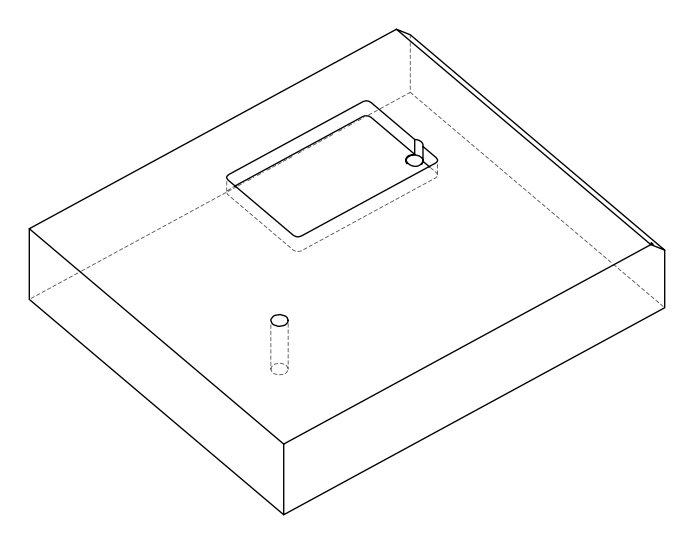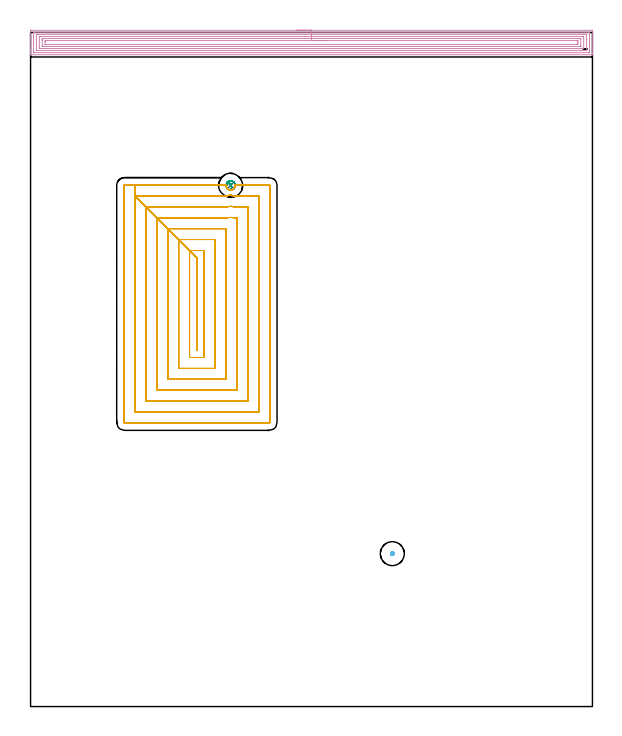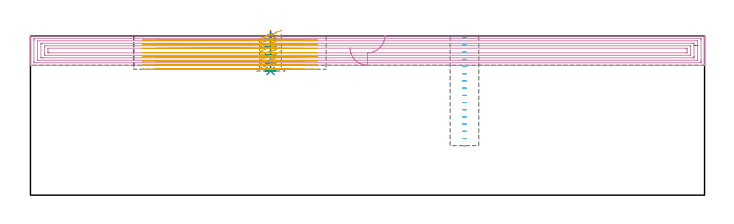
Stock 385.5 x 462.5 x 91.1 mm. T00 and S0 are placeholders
(PLAN: 6 operations, 5 tool changes, 64 min)
(1 SPOT_DRILL | STEP1POCKET | NXT0321_9005460120000 | 0.03 min | 4 mm3)
(2 DRILL_BLIND_HOLE_INTO_CENTER | STEP1POCKET | NXT0301_128 | 0.09 min | 2137 mm3)
(3 MILL_ROUGH_BLIND_HOLE_CONTOUR | STEP1POCKET | NXT0201_010 | Spiral | 0.67 min | 2099 mm3)
(4 AREA_MILL | FG_CHAMFER_SURFACE | UGT0205_001 | 18.85 min | 54400 mm3)
(5 MILL_RECTANGULAR_POCKET | POCKET_RECTANGULAR_STRAIGHT | NXT0201_010 | Follow Part, ap 2.5, ae 75% | 43.6 min | 360299 mm3)
(6 MILL_BLIND_HOLE_FROM_SOLID_MATERIAL | STEP1POCKET_1 | UGT0201_132 | Spiral | 0.74 min | 13242 mm3)
(TOOL NXT0321_9005460120000 | NC Spot Drill, 142deg, 12mm, Carbide, Uncoated | D12 PA142 FL30 Z2)
(TOOL NXT0301_128 | Carbide Drill 12mm [861.1-1200-036A1-GP GC34] | D12 PA150 FL37.4 Z2)
(TOOL NXT0201_010 | ENDMILL 10mm [2P460-1000-NA 1630] | D10 FL30 Z6)
(TOOL UGT0205_001 | Chamfer Mill 20 x 3 x 45 deg. | D20 FL50 Z2)
(TOOL UGT0201_132 | Carbide End Mill 14.0 | D14 FL30 Z4)
(OP 1 SPOT_DRILL)
G17 G21 G94 G90
T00 M6
G54
G17 G0 G90 X137.3 Y357.6 S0 M3
G43 Z101.1 H0
G94 G81 G98 Z90.394 F250. R94.1
G80
M5
M2
(OP 2 DRILL_BLIND_HOLE_INTO_CENTER)
G17 G21 G94 G90
T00 M6
G54
G17 G0 G90 X137.3 Y357.6 S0 M3
G43 Z101.1 H1
G94 G81 G98 Z71. F250. R93.1
G80
M5
M2
(OP 3 MILL_ROUGH_BLIND_HOLE_CONTOUR)
G17 G21 G94 G90
T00 M6
G54
G17 G0 G90 X137.3 Y357.6 S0 M3
G43 Z101.1 H1
Z89.48
G94 G3 X137.752 Y358.311 R0.499 F250.
X136.619 Y359.048 R1.283
X134.565 Y357.62 R2.125
X135.26 Y355.134 R2.263
X139.766 Y355.56 R3.2
X135.26 Y355.134 R-3.2
X137.513 Y355.347 R1.6
X137.3 Y357.6 R1.6
G0 Z84.86
G3 X137.752 Y358.311 R0.499
X136.619 Y359.048 R1.283
X134.565 Y357.62 R2.125
X135.26 Y355.134 R2.263
X139.766 Y355.56 R3.2
X135.26 Y355.134 R-3.2
X137.513 Y355.347 R1.6
X137.3 Y357.6 R1.6
G0 Z80.24
G3 X137.752 Y358.311 R0.499
X136.619 Y359.048 R1.283
X134.565 Y357.62 R2.125
X135.26 Y355.134 R2.263
X139.766 Y355.56 R3.2
X135.26 Y355.134 R-3.2
X137.513 Y355.347 R1.6
X137.3 Y357.6 R1.6
G0 Z75.62
G3 X137.752 Y358.311 R0.499
X136.619 Y359.048 R1.283
X134.565 Y357.62 R2.125
X135.26 Y355.134 R2.263
X139.766 Y355.56 R3.2
X135.26 Y355.134 R-3.2
X137.513 Y355.347 R1.6
X137.3 Y357.6 R1.6
G0 Z71.
G3 X137.752 Y358.311 R0.499
X136.619 Y359.048 R1.283
X134.565 Y357.62 R2.125
X135.26 Y355.134 R2.263
X139.766 Y355.56 R3.2
X135.26 Y355.134 R-3.2
X137.513 Y355.347 R1.6
X137.3 Y357.6 R1.6
G0 Z101.1
M5
M2
(OP 4 AREA_MILL)
G17 G21 G94 G90
T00 M6
G54
G17 G0 G90 X182.75 Y464. S1061 M3
G43 Z101.1 H0
Z84.3
G94 G1 X182.788 Z83.428 F250.
X182.902 Z82.564
X183.091 Z81.712
X183.353 Z80.88
X183.687 Z80.074
X184.09 Z79.3
X184.558 Z78.564
X185.09 Z77.872
X185.679 Z77.229
X186.322 Z76.64
X187.014 Z76.109
X187.75 Z75.64
X188.524 Z75.237
X189.33 Z74.903
X190.162 Z74.641
X191.013 Z74.452
X191.878 Z74.338
X192.75 Z74.3
X384.878
X385.309 Y463.996 Z74.302
X385.49 Y463.992 Z74.306
X385.5 Y463.807 Z74.49
Y450.921 Z87.374
Y448.543 Z89.752
Y447.852 Z90.447
Y447.561 Z90.739
X385.494 Y447.207 Z91.083
X385.492 Y447.203 Z91.088
X385.325 Y447.2 Z91.1
X0.175
X0.007 Y447.203 Z91.088
X0. Y447.208 Z91.083
Y447.561 Z90.739
Y447.852 Z90.447
Y448.543 Z89.752
Y449.77 Z88.526
Y450.307 Z87.987
Y450.921 Z87.374
Y463.539 Z74.758
X0.002 Y463.809 Z74.488
X0.01 Y463.992 Z74.306
X0.194 Y463.999 Z74.299
X192.75 Y464. Z74.3
Y462.586 Z75.714
X383.091 Y462.585 Z75.715
X383.164
X383.467 Y462.579 Z75.721
X383.49 Y462.48 Z75.82
X383.497 Y462.256 Z76.044
X383.499 Y461.775 Z76.525
X383.5 Y461.371 Z76.929
X383.499 Y449.425 Z88.875
X383.498 Y449.024 Z89.276
X383.49 Y448.625 Z89.675
X383.091 Y448.616 Z89.684
X383.018 Y448.615 Z89.685
X2.409
X2.336
X2.033 Y448.621 Z89.679
X2.01 Y448.72 Z89.58
X2.003 Y448.944 Z89.356
X2.001 Y449.425 Z88.875
X2. Y449.829 Z88.471
X2.001 Y461.775 Z76.525
X2.002 Y462.176 Z76.124
X2.01 Y462.575 Z75.725
X2.409 Y462.584 Z75.716
X2.482 Y462.585 Z75.715
X192.75 Y462.586 Z75.714
Y461.171 Z77.129
X381.304
X381.398 Y461.17 Z77.13
X381.472 Y461.167 Z77.133
X381.488 Y461.165 Z77.135
X381.491 Y461.141 Z77.159
X381.495 Y461.086 Z77.214
X381.499 Y460.893 Z77.407
Y450.307 Z87.993
X381.498 Y450.115 Z88.185
X381.492 Y450.05 Z88.25
X381.488 Y450.034 Z88.266
X381.479 Y450.033 Z88.267
X381.445 Y450.031 Z88.269
X381.304 Y450.029 Z88.271
X4.196
X4.102 Y450.03 Z88.27
X4.028 Y450.033 Z88.267
X4.012 Y450.035 Z88.265
X4.009 Y450.059 Z88.241
X4.005 Y450.114 Z88.186
X4.001 Y450.307 Z87.993
X4. Y450.501 Z87.799
X4.001 Y460.893 Z77.407
X4.002 Y461.085 Z77.215
X4.008 Y461.15 Z77.15
X4.012 Y461.165 Z77.135
X4.021 Y461.167 Z77.133
X4.055 Y461.169 Z77.131
X4.196 Y461.171 Z77.129
X192.75
Y459.757 Z78.543
X378.623
X378.88 Y459.756 Z78.544
X379.368 Y459.752 Z78.548
X379.475 Y459.75 Z78.55
X379.49 Y459.563 Z78.737
X379.5 Y459.145 Z79.155
Y459.128 Z79.172
X379.499 Y451.639 Z86.661
X379.497 Y451.53 Z86.77
X379.494 Y451.477 Z86.823
X379.491 Y451.454 Z86.846
X379.47 Y451.45 Z86.85
X379.256 Y451.446 Z86.854
X378.623 Y451.443 Z86.857
X378.366
X6.877
X6.62 Y451.444 Z86.856
X6.132 Y451.448 Z86.852
X6.025 Y451.45 Z86.85
X6.01 Y451.637 Z86.663
X6. Y452.055 Z86.245
X6.001 Y459.561 Z78.739
X6.003 Y459.67 Z78.63
X6.006 Y459.723 Z78.577
X6.009 Y459.746 Z78.554
X6.03 Y459.75 Z78.55
X6.244 Y459.754 Z78.546
X6.877 Y459.757 Z78.543
X7.134
X192.75
Y458.343 Z79.957
X376.934 Y458.342 Z79.958
X377.13 Y458.34 Z79.96
X377.49 Y458.333 Z79.967
X377.492 Y458.246 Z80.054
X377.499 Y457.591 Z80.709
X377.5 Y453.18 Z85.12
X377.497 Y452.954 Z85.346
X377.493 Y452.873 Z85.427
X377.492 Y452.868 Z85.432
X377.462 Y452.864 Z85.436
X377.358 Y452.86 Z85.44
X377.228 Y452.858 Z85.442
X8.566
X8.37 Y452.86 Z85.44
X8.01 Y452.867 Z85.433
X8.008 Y452.954 Z85.346
X8.001 Y453.609 Z84.691
X8. Y457.364 Z80.936
X8.002 Y458.018 Z80.282
X8.007 Y458.246 Z80.054
X8.01 Y458.322 Z79.978
X8.273 Y458.336 Z79.964
X8.469 Y458.341 Z79.959
X8.567 Y458.343 Z79.957
X192.75
Y456.929 Z81.371
X375.048
X375.49 Y456.928 Z81.372
X375.495 Y456.926 Z81.374
X375.499 Y456.919 Z81.381
X375.5 Y456.482 Z81.818
Y455.154 Z83.146
X375.498 Y454.718 Z83.582
X375.493 Y454.279 Z84.021
X375.048 Y454.274 Z84.026
X374.607 Y454.271 Z84.029
X10.452
X10.01 Y454.272 Z84.028
X10.005 Y454.274 Z84.026
X10.001 Y454.281 Z84.019
X10. Y456.046 Z82.254
X10.002 Y456.482 Z81.818
X10.007 Y456.921 Z81.379
X10.452 Y456.926 Z81.374
X10.893 Y456.929 Z81.371
X192.75
X193.622 Z81.409
X194.486 Z81.523
X195.338 Z81.712
X196.17 Z81.974
X196.976 Z82.308
X197.75 Z82.711
X198.486 Z83.18
X199.178 Z83.711
X199.821 Z84.3
X200.41 Z84.943
X200.942 Z85.635
X201.41 Z86.371
X201.813 Z87.145
X202.147 Z87.951
X202.409 Z88.783
X202.598 Z89.635
X202.712 Z90.5
X202.75 Z91.371
G0 Z101.1
M5
M2
(OP 5 MILL_RECTANGULAR_POCKET)
G17 G21 G94 G90
T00 M6
G54
G17 G0 G90 X143.311 Y357.9 S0 M3
G43 Z101.1 H1
Z94.1
G94 G1 X143.553 Z94.035 F250.
X140.481 Z93.212
X140.493 Y357.804 Z93.186
X140.483 Y357.404 Z93.079
X140.468 Y357.239 Z93.034
X140.453 Y357.06 Z92.986
X140.341 Y356.641 Z92.87
X140.241 Y356.345 Z92.786
X140.025 Y355.943 Z92.664
X139.971 Y355.857 Z92.637
X139.776 Y355.566 Z92.543
X139.68 Y355.459 Z92.504
X139.46 Y355.253 Z92.424
X139.223 Y355.04 Z92.338
X139.041 Y354.913 Z92.279
X138.716 Y354.745 Z92.181
X138.516 Y354.642 Z92.121
X138.202 Y354.535 Z92.032
X137.789 Y354.441 Z91.918
X137.49 Y354.406 Z91.838
X137.085 Y354.418 Z91.729
X136.732 Y354.451 Z91.634
X136.442 Y354.528 Z91.553
X136.022 Y354.67 Z91.435
X135.638 Y354.88 Z91.317
X135.215 Y355.163 Z91.181
X134.884 Y355.515 Z91.051
X134.791 Y355.617 Z91.014
X134.583 Y355.917 Z90.917
X134.355 Y356.353 Z90.785
X134.24 Y356.676 Z90.693
X134.147 Y357.079 Z90.582
X134.108 Y357.387 Z90.499
X134.124 Y357.9 Z90.361
X131.047 Z89.537
X134.124 Z88.712
X71.6 F500.
Y350.4
X114.05 Y307.95
Y244.45
X114.15
Y307.95
X114.05
X109.1 Y312.9
Y239.5
X119.1
Y312.9
X109.1
X101.6 Y320.4
Y232.
X126.6
Y320.4
X101.6
X94.1 Y327.9
Y224.5
X134.1
Y327.9
X94.1
X86.6 Y335.4
Y217.
X141.6
Y335.4
X140.481
G2 X137.303 Y335.626 R22.5
X134.1 Y335.4 R22.5
G1 X86.6
X79.1 Y342.9
Y209.5
X149.1
Y342.9
X140.481
G2 X137.303 Y343.241 R15.
X134.124 Y342.9 R15.
G1 X79.1
X71.6 Y350.4
Y202.
X156.6
Y350.4
X140.481
G2 X137.303 Y351.107 R7.5
X134.124 Y350.4 R7.5
G1 X71.6
Y357.9
X64.5
G3 X64.1 Y357.5 R0.4
G1 Y194.9
G3 X64.5 Y194.5 R0.4
G1 X163.7
G3 X164.1 Y194.9 R0.4
G1 Y357.5
G3 X163.7 Y357.9 R0.4
G1 X140.481
G0 X143.311 Z91.712
G1 X143.553 Z91.647 F250.
X140.481 Z90.824
X140.493 Y357.804 Z90.798
X140.483 Y357.404 Z90.691
X140.453 Y357.06 Z90.599
X140.341 Y356.641 Z90.482
X140.241 Y356.345 Z90.399
X139.971 Y355.857 Z90.249
X139.776 Y355.566 Z90.155
X139.68 Y355.459 Z90.117
X139.459 Y355.253 Z90.036
X139.223 Y355.04 Z89.951
X139.041 Y354.913 Z89.891
X138.518 Y354.643 Z89.734
X138.196 Y354.534 Z89.642
X137.789 Y354.441 Z89.53
X137.49 Y354.406 Z89.45
X137.085 Y354.418 Z89.341
X136.732 Y354.451 Z89.246
X136.441 Y354.528 Z89.166
X136.022 Y354.669 Z89.047
X135.638 Y354.88 Z88.93
X135.215 Y355.163 Z88.794
X134.884 Y355.515 Z88.664
X134.791 Y355.617 Z88.627
X134.583 Y355.917 Z88.529
X134.355 Y356.353 Z88.397
X134.24 Y356.676 Z88.306
X134.147 Y357.079 Z88.195
X134.108 Y357.387 Z88.111
X134.124 Y357.9 Z87.974
X131.047 Z87.149
X134.124 Z86.325
X71.6 F500.
Y350.4
X114.1 Y307.9
Y244.5
Y307.9
X109.1 Y312.9
Y239.5
X119.1
Y312.9
X109.1
X101.6 Y320.4
Y232.
X126.6
Y320.4
X101.6
X94.1 Y327.9
Y224.5
X134.1
Y327.9
X94.1
X86.6 Y335.4
Y217.
X141.6
Y335.4
X140.481
G2 X137.303 Y335.626 R22.5
X134.1 Y335.4 R22.5
G1 X86.6
X79.1 Y342.9
Y209.5
X149.1
Y342.9
X140.481
G2 X137.303 Y343.241 R15.
X134.124 Y342.9 R15.
G1 X79.1
X71.6 Y350.4
Y202.
X156.6
Y350.4
X140.481
G2 X137.303 Y351.107 R7.5
X134.124 Y350.4 R7.5
G1 X71.6
Y357.9
X64.5
G3 X64.1 Y357.5 R0.4
G1 Y194.9
G3 X64.5 Y194.5 R0.4
G1 X163.7
G3 X164.1 Y194.9 R0.4
G1 Y357.5
G3 X163.7 Y357.9 R0.4
G1 X140.481
G0 X143.311 Z89.325
G1 X143.553 Z89.26 F250.
X140.481 Z88.437
X140.493 Y357.804 Z88.411
X140.483 Y357.404 Z88.304
X140.453 Y357.06 Z88.211
X140.345 Y356.652 Z88.098
X140.241 Y356.345 Z88.011
X140.021 Y355.936 Z87.887
X139.986 Y355.88 Z87.869
X139.776 Y355.566 Z87.768
X139.68 Y355.459 Z87.729
X139.459 Y355.253 Z87.649
X139.223 Y355.04 Z87.563
X139.039 Y354.913 Z87.503
X138.518 Y354.643 Z87.346
X138.196 Y354.533 Z87.255
X137.789 Y354.441 Z87.143
X137.49 Y354.406 Z87.063
X137.085 Y354.418 Z86.954
X136.732 Y354.451 Z86.859
X136.451 Y354.525 Z86.781
X136.022 Y354.67 Z86.66
X135.641 Y354.878 Z86.543
X135.215 Y355.163 Z86.406
X134.899 Y355.499 Z86.282
X134.79 Y355.618 Z86.239
X134.585 Y355.914 Z86.143
X134.355 Y356.353 Z86.01
X134.24 Y356.676 Z85.918
X134.147 Y357.079 Z85.807
X134.108 Y357.387 Z85.724
X134.124 Y357.9 Z85.586
X131.047 Z84.762
X134.124 Z83.937
X71.6 F500.
Y350.4
X114.05 Y307.95
Y244.45
X114.15
Y307.95
X114.05
X109.1 Y312.9
Y239.5
X119.1
Y312.9
X109.1
X101.6 Y320.4
Y232.
X126.6
Y320.4
X101.6
X94.1 Y327.9
Y224.5
X134.1
Y327.9
X94.1
X86.6 Y335.4
Y217.
X141.6
Y335.4
X140.481
G2 X137.303 Y335.626 R22.5
X134.1 Y335.4 R22.5
G1 X86.6
X79.1 Y342.9
Y209.5
X149.1
Y342.9
X140.481
G2 X137.303 Y343.241 R15.
X134.124 Y342.9 R15.
G1 X79.1
X71.6 Y350.4
Y202.
X156.6
Y350.4
X140.481
G2 X137.303 Y351.107 R7.5
X134.124 Y350.4 R7.5
G1 X71.6
Y357.9
X64.5
G3 X64.1 Y357.5 R0.4
G1 Y194.9
G3 X64.5 Y194.5 R0.4
G1 X163.7
G3 X164.1 Y194.9 R0.4
G1 Y357.5
G3 X163.7 Y357.9 R0.4
G1 X140.481
G0 X143.311 Z86.937
G1 X143.553 Z86.873 F250.
X140.481 Z86.049
X140.493 Y357.804 Z86.023
X140.483 Y357.404 Z85.916
X140.453 Y357.06 Z85.824
X140.345 Y356.652 Z85.711
X140.241 Y356.345 Z85.624
X140.021 Y355.936 Z85.499
X139.986 Y355.88 Z85.482
X139.776 Y355.566 Z85.38
X139.68 Y355.459 Z85.342
X139.459 Y355.253 Z85.261
X139.223 Y355.04 Z85.176
X139.039 Y354.913 Z85.116
X138.518 Y354.643 Z84.959
X138.197 Y354.534 Z84.868
X137.789 Y354.441 Z84.756
X137.49 Y354.406 Z84.675
X137.085 Y354.418 Z84.567
X136.732 Y354.451 Z84.471
X136.451 Y354.525 Z84.393
X136.022 Y354.67 Z84.272
X135.641 Y354.878 Z84.156
X135.215 Y355.163 Z84.019
X134.899 Y355.499 Z83.895
X134.79 Y355.618 Z83.852
X134.585 Y355.914 Z83.755
X134.355 Y356.353 Z83.622
X134.24 Y356.676 Z83.531
X134.147 Y357.079 Z83.42
X134.108 Y357.387 Z83.337
X134.124 Y357.9 Z83.199
X131.047 Z82.374
X134.124 Z81.55
X71.6 F500.
Y350.4
X114.05 Y307.95
Y244.45
X114.15
Y307.95
X114.05
X109.1 Y312.9
Y239.5
X119.1
Y312.9
X109.1
X101.6 Y320.4
Y232.
X126.6
Y320.4
X101.6
X94.1 Y327.9
Y224.5
X134.1
Y327.9
X94.1
X86.6 Y335.4
Y217.
X141.6
Y335.4
X140.481
G2 X137.303 Y335.626 R22.5
X134.1 Y335.4 R22.5
G1 X86.6
X79.1 Y342.9
Y209.5
X149.1
Y342.9
X140.481
G2 X137.303 Y343.241 R15.
X134.124 Y342.9 R15.
G1 X79.1
X71.6 Y350.4
Y202.
X156.6
Y350.4
X140.481
G2 X137.303 Y351.107 R7.5
X134.124 Y350.4 R7.5
G1 X71.6
Y357.9
X64.5
G3 X64.1 Y357.5 R0.4
G1 Y194.9
G3 X64.5 Y194.5 R0.4
G1 X163.7
G3 X164.1 Y194.9 R0.4
G1 Y357.5
G3 X163.7 Y357.9 R0.4
G1 X140.481
G0 X143.311 Z84.55
G1 X143.553 Z84.485 F250.
X140.481 Z83.662
X140.493 Y357.804 Z83.636
X140.483 Y357.404 Z83.529
X140.453 Y357.06 Z83.436
X140.345 Y356.652 Z83.323
X140.241 Y356.345 Z83.236
X140.021 Y355.936 Z83.112
X139.986 Y355.88 Z83.094
X139.776 Y355.566 Z82.993
X139.68 Y355.459 Z82.954
X139.459 Y355.253 Z82.874
X139.223 Y355.04 Z82.788
X139.039 Y354.913 Z82.728
X138.517 Y354.642 Z82.571
X138.198 Y354.534 Z82.481
X137.789 Y354.441 Z82.368
X137.49 Y354.406 Z82.288
X137.085 Y354.418 Z82.179
X136.732 Y354.451 Z82.084
X136.451 Y354.525 Z82.006
X136.022 Y354.67 Z81.885
X135.641 Y354.878 Z81.768
X135.215 Y355.163 Z81.631
X134.899 Y355.499 Z81.507
X134.79 Y355.618 Z81.464
X134.585 Y355.914 Z81.368
X134.355 Y356.353 Z81.235
X134.24 Y356.676 Z81.143
X134.147 Y357.079 Z81.032
X134.108 Y357.387 Z80.949
X134.124 Y357.9 Z80.812
X131.047 Z79.987
X134.124 Z79.162
X71.6 F500.
Y350.4
X114.05 Y307.95
Y244.45
X114.15
Y307.95
X114.05
X109.1 Y312.9
Y239.5
X119.1
Y312.9
X109.1
X101.6 Y320.4
Y232.
X126.6
Y320.4
X101.6
X94.1 Y327.9
Y224.5
X134.1
Y327.9
X94.1
X86.6 Y335.4
Y217.
X141.6
Y335.4
X140.481
G2 X137.303 Y335.626 R22.5
X134.1 Y335.4 R22.5
G1 X86.6
X79.1 Y342.9
Y209.5
X149.1
Y342.9
X140.481
G2 X137.303 Y343.241 R15.
X134.124 Y342.9 R15.
G1 X79.1
X71.6 Y350.4
Y202.
X156.6
Y350.4
X140.481
G2 X137.303 Y351.107 R7.5
X134.124 Y350.4 R7.5
G1 X71.6
Y357.9
X64.5
G3 X64.1 Y357.5 R0.4
G1 Y194.9
G3 X64.5 Y194.5 R0.4
G1 X163.7
G3 X164.1 Y194.9 R0.4
G1 Y357.5
G3 X163.7 Y357.9 R0.4
G1 X140.481
G0 X143.311 Z82.162
G1 X143.553 Z82.098 F250.
X140.481 Z81.274
X140.493 Y357.804 Z81.248
X140.483 Y357.404 Z81.141
X140.453 Y357.062 Z81.049
X140.341 Y356.64 Z80.932
X140.241 Y356.345 Z80.849
X140.021 Y355.936 Z80.725
X139.986 Y355.88 Z80.707
X139.776 Y355.566 Z80.605
X139.68 Y355.459 Z80.567
X139.459 Y355.253 Z80.486
X139.223 Y355.04 Z80.401
X139.039 Y354.913 Z80.341
X138.517 Y354.642 Z80.183
X138.199 Y354.534 Z80.093
X137.789 Y354.441 Z79.981
X137.49 Y354.406 Z79.9
X137.085 Y354.418 Z79.792
X136.735 Y354.451 Z79.697
X136.44 Y354.528 Z79.615
X136.022 Y354.67 Z79.497
X135.641 Y354.878 Z79.381
X135.215 Y355.163 Z79.244
X134.899 Y355.499 Z79.12
X134.79 Y355.618 Z79.077
X134.585 Y355.914 Z78.98
X134.355 Y356.353 Z78.847
X134.24 Y356.676 Z78.756
X134.147 Y357.079 Z78.645
X134.108 Y357.387 Z78.562
X134.124 Y357.9 Z78.424
X131.047 Z77.599
X134.124 Z76.775
X71.6 F500.
Y350.4
X114.05 Y307.95
Y244.45
X114.15
Y307.95
X114.05
X109.1 Y312.9
Y239.5
X119.1
Y312.9
X109.1
X101.6 Y320.4
Y232.
X126.6
Y320.4
X101.6
X94.1 Y327.9
Y224.5
X134.1
Y327.9
X94.1
X86.6 Y335.4
Y217.
X141.6
Y335.4
X140.481
G2 X137.303 Y335.626 R22.5
X134.1 Y335.4 R22.5
G1 X86.6
X79.1 Y342.9
Y209.5
X149.1
Y342.9
X140.481
G2 X137.303 Y343.241 R15.
X134.124 Y342.9 R15.
G1 X79.1
X71.6 Y350.4
Y202.
X156.6
Y350.4
X140.481
G2 X137.303 Y351.107 R7.5
X134.124 Y350.4 R7.5
G1 X71.6
Y357.9
X64.5
G3 X64.1 Y357.5 R0.4
G1 Y194.9
G3 X64.5 Y194.5 R0.4
G1 X163.7
G3 X164.1 Y194.9 R0.4
G1 Y357.5
G3 X163.7 Y357.9 R0.4
G1 X140.481
G0 X143.316 Z79.775
G1 X143.553 Z79.711 F250.
X140.481 Z78.888
X140.493 Y357.804 Z78.862
X140.483 Y357.404 Z78.755
X140.453 Y357.062 Z78.663
X140.341 Y356.64 Z78.546
X140.241 Y356.345 Z78.463
X140.019 Y355.932 Z78.337
X139.986 Y355.88 Z78.321
X139.776 Y355.566 Z78.219
X139.681 Y355.46 Z78.181
X139.451 Y355.245 Z78.097
X139.225 Y355.041 Z78.015
X139.036 Y354.911 Z77.954
X138.517 Y354.642 Z77.797
X138.201 Y354.535 Z77.708
X137.789 Y354.441 Z77.594
X137.49 Y354.406 Z77.514
X137.085 Y354.418 Z77.405
X136.735 Y354.451 Z77.311
X136.44 Y354.528 Z77.229
X136.022 Y354.67 Z77.111
X135.641 Y354.878 Z76.995
X135.215 Y355.163 Z76.857
X134.899 Y355.499 Z76.734
X134.79 Y355.618 Z76.69
X134.585 Y355.914 Z76.594
X134.356 Y356.352 Z76.462
X134.24 Y356.678 Z76.369
X134.147 Y357.079 Z76.259
X134.108 Y357.387 Z76.175
X134.117 Y357.783 Z76.069
X134.127 Y357.9 Z76.038
X131.047 Z75.213
X134.127 Z74.387
X71.6 F500.
Y350.4
X114.05 Y307.95
Y244.45
X114.15
Y307.95
X114.05
X109.1 Y312.9
Y239.5
X119.1
Y312.9
X109.1
X101.6 Y320.4
Y232.
X126.6
Y320.4
X101.6
X94.1 Y327.9
Y224.5
X134.1
Y327.9
X94.1
X86.6 Y335.4
Y217.
X141.6
Y335.4
X140.481
G2 X137.304 Y335.625 R22.5
X134.1 Y335.4 R22.5
G1 X86.6
X79.1 Y342.9
Y209.5
X149.1
Y342.9
X140.481
G2 X137.304 Y343.24 R15.
X134.127 Y342.9 R15.
G1 X79.1
X71.6 Y350.4
Y202.
X156.6
Y350.4
X140.481
G2 X137.304 Y351.106 R7.5
X134.127 Y350.4 R7.5
G1 X71.6
Y357.9
X64.5
G3 X64.1 Y357.5 R0.4
G1 Y194.9
G3 X64.5 Y194.5 R0.4
G1 X163.7
G3 X164.1 Y194.9 R0.4
G1 Y357.5
G3 X163.7 Y357.9 R0.4
G1 X140.481
G0 X143.315 Z77.387
G1 X143.553 Z77.324 F250.
X140.481 Z76.501
X140.493 Y357.804 Z76.475
X140.483 Y357.404 Z76.367
X140.453 Y357.06 Z76.275
X140.345 Y356.651 Z76.161
X140.265 Y356.415 Z76.095
X140.241 Y356.345 Z76.075
X140.019 Y355.932 Z75.949
X139.986 Y355.88 Z75.933
X139.776 Y355.566 Z75.832
X139.681 Y355.46 Z75.793
X139.451 Y355.245 Z75.709
X139.225 Y355.041 Z75.627
X139.037 Y354.911 Z75.566
X138.772 Y354.774 Z75.487
X138.518 Y354.643 Z75.41
X138.197 Y354.534 Z75.319
X137.789 Y354.441 Z75.207
X137.49 Y354.406 Z75.126
X137.085 Y354.418 Z75.018
X136.732 Y354.451 Z74.923
X136.449 Y354.525 Z74.844
X136.022 Y354.67 Z74.723
X135.641 Y354.878 Z74.607
X135.215 Y355.163 Z74.47
X134.899 Y355.499 Z74.346
X134.79 Y355.618 Z74.303
X134.585 Y355.914 Z74.206
X134.356 Y356.352 Z74.074
X134.24 Y356.678 Z73.981
X134.147 Y357.079 Z73.871
X134.108 Y357.387 Z73.788
X134.117 Y357.783 Z73.682
X134.127 Y357.9 Z73.65
X131.047 Z72.825
X134.127 Z72.
X71.6 F500.
Y350.4
X114.05 Y307.95
Y244.45
X114.15
Y307.95
X114.05
X109.1 Y312.9
Y239.5
X119.1
Y312.9
X109.1
X101.6 Y320.4
Y232.
X126.6
Y320.4
X101.6
X94.1 Y327.9
Y224.5
X134.1
Y327.9
X94.1
X86.6 Y335.4
Y217.
X141.6
Y335.4
X140.481
G2 X137.304 Y335.625 R22.5
X134.1 Y335.4 R22.5
G1 X86.6
X79.1 Y342.9
Y209.5
X149.1
Y342.9
X140.481
G2 X137.304 Y343.24 R15.
X134.127 Y342.9 R15.
G1 X79.1
X71.6 Y350.4
Y202.
X156.6
Y350.4
X140.481
G2 X137.304 Y351.106 R7.5
X134.127 Y350.4 R7.5
G1 X71.6
Y357.9
X64.5
G3 X64.1 Y357.5 R0.4
G1 Y194.9
G3 X64.5 Y194.5 R0.4
G1 X163.7
G3 X164.1 Y194.9 R0.4
G1 Y357.5
G3 X163.7 Y357.9 R0.4
G1 X140.481
G0 Z101.1
M5
M2
(OP 6 MILL_BLIND_HOLE_FROM_SOLID_MATERIAL)
G17 G21 G94 G90
T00 M6
G54
G17 G0 G90 X248.2 Y104.9 S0 M3
G43 Z101.1 H0
Z89.988
G94 G3 X248.8 Y105.5 R0.6 F250.
X248.2 Y106.1 R0.6
X247. Y104.9 R1.2
X248.2 Y106.1 R-1.2
X247.6 Y105.5 R0.6
X248.2 Y104.9 R0.6
G0 Z85.875
G3 X248.8 Y105.5 R0.6
X248.2 Y106.1 R0.6
X247. Y104.9 R1.2
X248.2 Y106.1 R-1.2
X247.6 Y105.5 R0.6
X248.2 Y104.9 R0.6
G0 Z81.763
G3 X248.8 Y105.5 R0.6
X248.2 Y106.1 R0.6
X247. Y104.9 R1.2
X248.2 Y106.1 R-1.2
X247.6 Y105.5 R0.6
X248.2 Y104.9 R0.6
G0 Z77.65
G3 X248.8 Y105.5 R0.6
X248.2 Y106.1 R0.6
X247. Y104.9 R1.2
X248.2 Y106.1 R-1.2
X247.6 Y105.5 R0.6
X248.2 Y104.9 R0.6
G0 Z73.538
G3 X248.8 Y105.5 R0.6
X248.2 Y106.1 R0.6
X247. Y104.9 R1.2
X248.2 Y106.1 R-1.2
X247.6 Y105.5 R0.6
X248.2 Y104.9 R0.6
G0 Z69.425
G3 X248.8 Y105.5 R0.6
X248.2 Y106.1 R0.6
X247. Y104.9 R1.2
X248.2 Y106.1 R-1.2
X247.6 Y105.5 R0.6
X248.2 Y104.9 R0.6
G0 Z65.313
G3 X248.8 Y105.5 R0.6
X248.2 Y106.1 R0.6
X247. Y104.9 R1.2
X248.2 Y106.1 R-1.2
X247.6 Y105.5 R0.6
X248.2 Y104.9 R0.6
G0 Z61.2
G3 X248.8 Y105.5 R0.6
X248.2 Y106.1 R0.6
X247. Y104.9 R1.2
X248.2 Y106.1 R-1.2
X247.6 Y105.5 R0.6
X248.2 Y104.9 R0.6
G0 Z57.088
G3 X248.8 Y105.5 R0.6
X248.2 Y106.1 R0.6
X247. Y104.9 R1.2
X248.2 Y106.1 R-1.2
X247.6 Y105.5 R0.6
X248.2 Y104.9 R0.6
G0 Z52.975
G3 X248.8 Y105.5 R0.6
X248.2 Y106.1 R0.6
X247. Y104.9 R1.2
X248.2 Y106.1 R-1.2
X247.6 Y105.5 R0.6
X248.2 Y104.9 R0.6
G0 Z48.863
G3 X248.8 Y105.5 R0.6
X248.2 Y106.1 R0.6
X247. Y104.9 R1.2
X248.2 Y106.1 R-1.2
X247.6 Y105.5 R0.6
X248.2 Y104.9 R0.6
G0 Z44.75
G3 X248.8 Y105.5 R0.6
X248.2 Y106.1 R0.6
X247. Y104.9 R1.2
X248.2 Y106.1 R-1.2
X247.6 Y105.5 R0.6
X248.2 Y104.9 R0.6
G0 Z40.638
G3 X248.8 Y105.5 R0.6
X248.2 Y106.1 R0.6
X247. Y104.9 R1.2
X248.2 Y106.1 R-1.2
X247.6 Y105.5 R0.6
X248.2 Y104.9 R0.6
G0 Z36.525
G3 X248.8 Y105.5 R0.6
X248.2 Y106.1 R0.6
X247. Y104.9 R1.2
X248.2 Y106.1 R-1.2
X247.6 Y105.5 R0.6
X248.2 Y104.9 R0.6
G0 Z32.413
G3 X248.8 Y105.5 R0.6
X248.2 Y106.1 R0.6
X247. Y104.9 R1.2
X248.2 Y106.1 R-1.2
X247.6 Y105.5 R0.6
X248.2 Y104.9 R0.6
G0 Z28.3
G3 X248.8 Y105.5 R0.6
X248.2 Y106.1 R0.6
X247. Y104.9 R1.2
X248.2 Y106.1 R-1.2
X247.6 Y105.5 R0.6
X248.2 Y104.9 R0.6
G0 Z101.1
M5
M2
